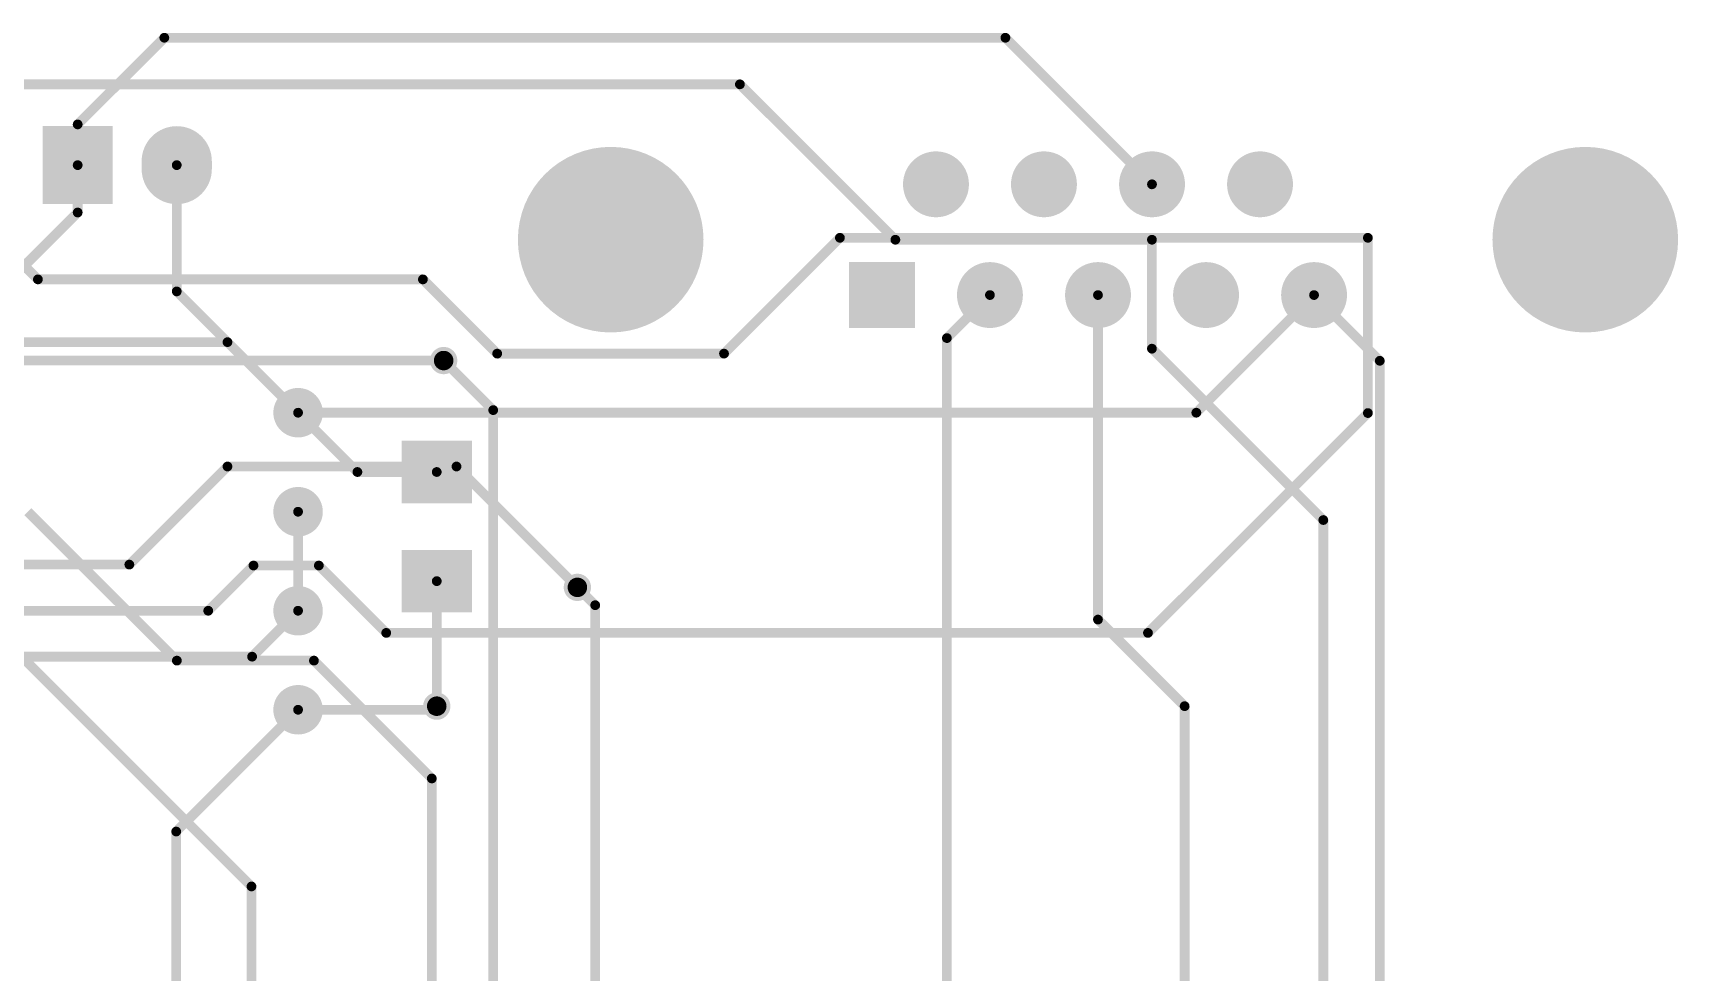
# Model space of a CAD drawing. Extents: x -199 to 545, y 218 to 570.
# Drawn here: x -172.28 to -130.09, y 423.83 to 447.92 of the extents above; entities that cross this region are included whole.
import ezdxf

# ---------------------------------------------------------------- set-up
doc = ezdxf.new("R2010")
doc.units = 0
doc.header["$MEASUREMENT"] = 0
doc.linetypes.add('PHANTOM2', pattern=[1.25, 0.625, -0.125, 0.125, -0.125, 0.125, -0.125])
doc.layers.get('0').update_dxf_attribs({"linetype": 'CONTINUOUS'})
for name, color, linetype in [('BOTTOMLAYER', 250, 'CONTINUOUS'), ('PADHOLELAYER', 255, 'CONTINUOUS'), ('TOPLAYER', 250, 'CONTINUOUS'), ('VIAHOLELAYER', 255, 'PHANTOM2')]:
    doc.layers.add(name, color=color, linetype=linetype)

# ---------------------------------------------------------------- blocks, each defined once
blk = doc.blocks.new('1206_16')
at = {"layer": 'TOPLAYER'}
for points in [[(-0.6, -0.9), (-0.6, 0.9), (-2.2, -0.9), (-2.2, 0.9)], [(2.2, -0.9), (2.2, 0.9), (0.6, -0.9), (0.6, 0.9)]]:
    blk.add_solid(points, dxfattribs=at)
blk = doc.blocks.new('B______21')
at = {"layer": 'BOTTOMLAYER', "const_width": 1.8}
blk.add_lwpolyline([(-1.143, -0.916), (-1.143, -1.116)], dxfattribs=at)
at = {"layer": 'BOTTOMLAYER', "const_width": 0.9}
for points in [[(-1.593, -0.916, 1), (-0.693, -0.916, 1)], [(-1.593, -1.116, 1), (-0.693, -1.116, 1)]]:
    blk.add_lwpolyline(points, format="xyb", close=True, dxfattribs=at)
at = {"layer": 'BOTTOMLAYER'}
blk.add_solid([(-4.583, -2.016), (-2.783, -2.016), (-4.583, -0.016), (-2.783, -0.016)], dxfattribs=at)
at = {"layer": 'PADHOLELAYER', "const_width": 0.55}
for points in [[(-3.958, -1.016, 1), (-3.408, -1.016, 1)], [(-1.418, -1.016, 1), (-0.868, -1.016, 1)]]:
    blk.add_lwpolyline(points, format="xyb", close=True, dxfattribs=at)
at = {"layer": 'TOPLAYER', "const_width": 1.8}
blk.add_lwpolyline([(-1.143, -0.916), (-1.143, -1.116)], dxfattribs=at)
at = {"layer": 'TOPLAYER', "const_width": 0.9}
for points in [[(-1.593, -0.916, 1), (-0.693, -0.916, 1)], [(-1.593, -1.116, 1), (-0.693, -1.116, 1)]]:
    blk.add_lwpolyline(points, format="xyb", close=True, dxfattribs=at)
at = {"layer": 'TOPLAYER'}
blk.add_solid([(-4.583, -2.016), (-2.783, -2.016), (-4.583, -0.016), (-2.783, -0.016)], dxfattribs=at)
blk = doc.blocks.new('PDIP8_24')
at = {"layer": 'BOTTOMLAYER', "const_width": 0.635}
for points in [[(7.938, 0, 1), (8.572, 0, 1)], [(-0.318, -2.54, 1), (0.318, -2.54, 1)], [(7.938, -2.54, 1), (8.572, -2.54, 1)], [(-0.318, -5.08, 1), (0.318, -5.08, 1)], [(7.938, -5.08, 1), (8.572, -5.08, 1)], [(-0.318, -7.62, 1), (0.318, -7.62, 1)], [(7.938, -7.62, 1), (8.572, -7.62, 1)]]:
    blk.add_lwpolyline(points, format="xyb", close=True, dxfattribs=at)
at = {"layer": 'BOTTOMLAYER'}
blk.add_solid([(-0.635, -0.635), (0.635, -0.635), (-0.635, 0.635), (0.635, 0.635)], dxfattribs=at)
at = {"layer": 'PADHOLELAYER', "const_width": 0.318}
for points in [[(-0.159, 0, 1), (0.159, 0, 1)], [(8.096, 0, 1), (8.414, 0, 1)], [(-0.159, -2.54, 1), (0.159, -2.54, 1)], [(8.096, -2.54, 1), (8.414, -2.54, 1)], [(-0.159, -5.08, 1), (0.159, -5.08, 1)], [(8.096, -5.08, 1), (8.414, -5.08, 1)], [(-0.159, -7.62, 1), (0.159, -7.62, 1)], [(8.096, -7.62, 1), (8.414, -7.62, 1)]]:
    blk.add_lwpolyline(points, format="xyb", close=True, dxfattribs=at)
at = {"layer": 'TOPLAYER', "const_width": 0.635}
for points in [[(7.938, 0, 1), (8.572, 0, 1)], [(-0.318, -2.54, 1), (0.318, -2.54, 1)], [(7.938, -2.54, 1), (8.572, -2.54, 1)], [(-0.318, -5.08, 1), (0.318, -5.08, 1)], [(7.938, -5.08, 1), (8.572, -5.08, 1)], [(-0.318, -7.62, 1), (0.318, -7.62, 1)], [(7.938, -7.62, 1), (8.572, -7.62, 1)]]:
    blk.add_lwpolyline(points, format="xyb", close=True, dxfattribs=at)
at = {"layer": 'TOPLAYER'}
blk.add_solid([(-0.635, -0.635), (0.635, -0.635), (-0.635, 0.635), (0.635, 0.635)], dxfattribs=at)
blk = doc.blocks.new('COM______36')
at = {"layer": 'BOTTOMLAYER'}
for points, const_width in [([(-13.685, -9.5, 1), (-11.305, -9.5, 1)], 2.38), ([(11.305, -9.5, 1), (13.685, -9.5, 1)], 2.38), ([(-4.577, -8.08, 1), (-3.732, -8.08, 1)], 0.845), ([(-1.808, -8.08, 1), (-0.963, -8.08, 1)], 0.845), ([(0.963, -8.08, 1), (1.808, -8.08, 1)], 0.845), ([(3.732, -8.08, 1), (4.577, -8.08, 1)], 0.845), ([(-3.193, -10.92, 1), (-2.348, -10.92, 1)], 0.845), ([(-0.422, -10.92, 1), (0.423, -10.92, 1)], 0.845), ([(2.348, -10.92, 1), (3.193, -10.92, 1)], 0.845), ([(5.118, -10.92, 1), (5.963, -10.92, 1)], 0.845)]:
    blk.add_lwpolyline(points, format="xyb", close=True, dxfattribs=dict(at, const_width=const_width))
blk.add_solid([(-4.695, -11.765), (-4.695, -10.075), (-6.385, -11.765), (-6.385, -10.075)], dxfattribs=at)
at = {"layer": 'PADHOLELAYER'}
for points, const_width in [([(-4.427, -8.08, 1), (-3.882, -8.08, 1)], 0.545), ([(-1.658, -8.08, 1), (-1.113, -8.08, 1)], 0.545), ([(1.113, -8.08, 1), (1.658, -8.08, 1)], 0.545), ([(3.882, -8.08, 1), (4.427, -8.08, 1)], 0.545), ([(-13.31, -9.5, 1), (-11.68, -9.5, 1)], 1.63), ([(11.68, -9.5, 1), (13.31, -9.5, 1)], 1.63), ([(-5.812, -10.92, 1), (-5.267, -10.92, 1)], 0.545), ([(-3.043, -10.92, 1), (-2.498, -10.92, 1)], 0.545), ([(-0.272, -10.92, 1), (0.273, -10.92, 1)], 0.545), ([(2.498, -10.92, 1), (3.043, -10.92, 1)], 0.545), ([(5.268, -10.92, 1), (5.813, -10.92, 1)], 0.545)]:
    blk.add_lwpolyline(points, format="xyb", close=True, dxfattribs=dict(at, const_width=const_width))
at = {"layer": 'TOPLAYER'}
for points, const_width in [([(-13.685, -9.5, 1), (-11.305, -9.5, 1)], 2.38), ([(11.305, -9.5, 1), (13.685, -9.5, 1)], 2.38), ([(-4.577, -8.08, 1), (-3.732, -8.08, 1)], 0.845), ([(-1.808, -8.08, 1), (-0.963, -8.08, 1)], 0.845), ([(0.963, -8.08, 1), (1.808, -8.08, 1)], 0.845), ([(3.732, -8.08, 1), (4.577, -8.08, 1)], 0.845), ([(-3.193, -10.92, 1), (-2.348, -10.92, 1)], 0.845), ([(-0.422, -10.92, 1), (0.423, -10.92, 1)], 0.845), ([(2.348, -10.92, 1), (3.193, -10.92, 1)], 0.845), ([(5.118, -10.92, 1), (5.963, -10.92, 1)], 0.845)]:
    blk.add_lwpolyline(points, format="xyb", close=True, dxfattribs=dict(at, const_width=const_width))
blk.add_solid([(-4.695, -11.765), (-4.695, -10.075), (-6.385, -11.765), (-6.385, -10.075)], dxfattribs=at)

msp = doc.modelspace()

# ---------------------------------------------------------------- linework, layer by layer
at = {"layer": 'BOTTOMLAYER', "const_width": 0.25}
for points in [[(-171.128, 445.574), (-168.906, 447.796)], [(-168.906, 447.796), (-147.341, 447.796)], [(-147.341, 447.796), (-143.581, 444.037)], [(-171.128, 444.529), (-171.128, 445.574)], [(-174.952, 444.402), (-172.148, 441.599)], [(-154.555, 439.694), (-151.584, 442.665)], [(-151.584, 442.665), (-138.045, 442.665)], [(-138.045, 438.17), (-138.045, 442.665)], [(-172.148, 441.599), (-162.277, 441.599)], [(-162.277, 441.599), (-160.372, 439.694)], [(-142.444, 438.179), (-139.426, 441.197)], [(-176.036, 439.516), (-161.744, 439.516)], [(-160.372, 439.694), (-154.555, 439.694)], [(-165.477, 438.179), (-142.444, 438.179)], [(-143.684, 432.531), (-138.045, 438.17)], [(-169.803, 434.283), (-167.287, 436.799)], [(-167.287, 436.799), (-161.414, 436.799)], [(-161.414, 436.799), (-158.315, 433.699)], [(-174.901, 434.283), (-169.803, 434.283)], [(-167.78, 433.099), (-166.62, 434.259)], [(-166.62, 434.259), (-164.945, 434.259)], [(-164.945, 434.259), (-163.217, 432.531)], [(-173.732, 433.099), (-167.78, 433.099)], [(-166.655, 431.921), (-165.477, 433.099)], [(-163.217, 432.531), (-143.684, 432.531)], [(-172.564, 431.921), (-166.655, 431.921)], [(-172.564, 431.921), (-166.671, 426.028)], [(-162.014, 430.559), (-161.921, 430.651)], [(-165.477, 430.559), (-162.014, 430.559)], [(-166.671, 414.751), (-166.671, 426.028)]]:
    msp.add_lwpolyline(points, dxfattribs=at)
at = {"layer": 'BOTTOMLAYER'}
for points, const_width in [([(-168.969, 447.796, 1), (-168.844, 447.796, 1)], 0.125), ([(-168.969, 447.796, 1), (-168.844, 447.796, 1)], 0.125), ([(-147.403, 447.796, 1), (-147.278, 447.796, 1)], 0.125), ([(-147.403, 447.796, 1), (-147.278, 447.796, 1)], 0.125), ([(-171.191, 445.574, 1), (-171.066, 445.574, 1)], 0.125), ([(-171.191, 445.574, 1), (-171.066, 445.574, 1)], 0.125), ([(-171.191, 444.529, 1), (-171.066, 444.529, 1)], 0.125), ([(-143.644, 444.037, 1), (-143.519, 444.037, 1)], 0.125), ([(-151.646, 442.665, 1), (-151.521, 442.665, 1)], 0.125), ([(-151.646, 442.665, 1), (-151.521, 442.665, 1)], 0.125), ([(-138.108, 442.665, 1), (-137.983, 442.665, 1)], 0.125), ([(-138.108, 442.665, 1), (-137.983, 442.665, 1)], 0.125), ([(-172.211, 441.599, 1), (-172.086, 441.599, 1)], 0.125), ([(-172.211, 441.599, 1), (-172.086, 441.599, 1)], 0.125), ([(-162.339, 441.599, 1), (-162.214, 441.599, 1)], 0.125), ([(-162.339, 441.599, 1), (-162.214, 441.599, 1)], 0.125), ([(-139.489, 441.197, 1), (-139.364, 441.197, 1)], 0.125), ([(-161.919, 439.516, 1), (-161.569, 439.516, 1)], 0.35), ([(-161.806, 439.516, 1), (-161.681, 439.516, 1)], 0.125), ([(-160.434, 439.694, 1), (-160.309, 439.694, 1)], 0.125), ([(-160.434, 439.694, 1), (-160.309, 439.694, 1)], 0.125), ([(-154.618, 439.694, 1), (-154.493, 439.694, 1)], 0.125), ([(-154.618, 439.694, 1), (-154.493, 439.694, 1)], 0.125), ([(-165.54, 438.179, 1), (-165.415, 438.179, 1)], 0.125), ([(-142.507, 438.179, 1), (-142.382, 438.179, 1)], 0.125), ([(-142.507, 438.179, 1), (-142.382, 438.179, 1)], 0.125), ([(-138.108, 438.17, 1), (-137.983, 438.17, 1)], 0.125), ([(-138.108, 438.17, 1), (-137.983, 438.17, 1)], 0.125), ([(-167.35, 436.799, 1), (-167.225, 436.799, 1)], 0.125), ([(-167.35, 436.799, 1), (-167.225, 436.799, 1)], 0.125), ([(-161.477, 436.799, 1), (-161.352, 436.799, 1)], 0.125), ([(-161.477, 436.799, 1), (-161.352, 436.799, 1)], 0.125), ([(-169.866, 434.283, 1), (-169.741, 434.283, 1)], 0.125), ([(-169.866, 434.283, 1), (-169.741, 434.283, 1)], 0.125), ([(-166.683, 434.259, 1), (-166.558, 434.259, 1)], 0.125), ([(-166.683, 434.259, 1), (-166.558, 434.259, 1)], 0.125), ([(-165.007, 434.259, 1), (-164.882, 434.259, 1)], 0.125), ([(-165.007, 434.259, 1), (-164.882, 434.259, 1)], 0.125), ([(-158.49, 433.699, 1), (-158.14, 433.699, 1)], 0.35), ([(-158.377, 433.699, 1), (-158.252, 433.699, 1)], 0.125), ([(-167.843, 433.099, 1), (-167.718, 433.099, 1)], 0.125), ([(-167.843, 433.099, 1), (-167.718, 433.099, 1)], 0.125), ([(-165.54, 433.099, 1), (-165.415, 433.099, 1)], 0.125), ([(-163.279, 432.531, 1), (-163.154, 432.531, 1)], 0.125), ([(-163.279, 432.531, 1), (-163.154, 432.531, 1)], 0.125), ([(-143.747, 432.531, 1), (-143.622, 432.531, 1)], 0.125), ([(-143.747, 432.531, 1), (-143.622, 432.531, 1)], 0.125), ([(-166.718, 431.921, 1), (-166.593, 431.921, 1)], 0.125), ([(-166.718, 431.921, 1), (-166.593, 431.921, 1)], 0.125), ([(-162.096, 430.651, 1), (-161.746, 430.651, 1)], 0.35), ([(-161.984, 430.651, 1), (-161.859, 430.651, 1)], 0.125), ([(-165.54, 430.559, 1), (-165.415, 430.559, 1)], 0.125), ([(-162.076, 430.559, 1), (-161.951, 430.559, 1)], 0.125), ([(-162.076, 430.559, 1), (-161.951, 430.559, 1)], 0.125), ([(-166.734, 426.028, 1), (-166.609, 426.028, 1)], 0.125), ([(-166.734, 426.028, 1), (-166.609, 426.028, 1)], 0.125)]:
    msp.add_lwpolyline(points, format="xyb", close=True, dxfattribs=dict(at, const_width=const_width))
at = {"layer": 'TOPLAYER', "const_width": 0.25}
for points in [[(-186.636, 446.602), (-154.149, 446.602)], [(-154.149, 446.602), (-150.161, 442.615)], [(-171.128, 443.314), (-171.128, 444.529)], [(-168.588, 441.29), (-168.588, 444.529)], [(-172.716, 441.726), (-171.128, 443.314)], [(-150.161, 442.615), (-143.583, 442.615)], [(-143.583, 439.821), (-143.583, 442.615)], [(-168.588, 441.29), (-167.287, 439.989)], [(-148.84, 440.093), (-147.736, 441.197)], [(-144.966, 432.873), (-144.966, 441.197)], [(-139.426, 441.197), (-137.741, 439.511)], [(-174.047, 439.989), (-167.287, 439.989)], [(-167.287, 439.989), (-165.477, 438.179)], [(-148.84, 422.358), (-148.84, 440.093)], [(-161.744, 439.516), (-160.474, 438.246)], [(-143.583, 439.821), (-139.188, 435.426)], [(-137.741, 410.617), (-137.741, 439.511)], [(-165.477, 438.179), (-163.956, 436.658)], [(-160.474, 419.558), (-160.474, 438.246)], [(-163.956, 436.658), (-161.921, 436.658)], [(-172.405, 435.639), (-168.585, 431.82)], [(-165.477, 433.099), (-165.477, 435.639)], [(-139.188, 413.417), (-139.188, 435.426)], [(-161.921, 430.651), (-161.921, 433.858)], [(-158.315, 433.699), (-157.857, 433.242)], [(-157.857, 422.358), (-157.857, 433.242)], [(-144.966, 432.873), (-142.744, 430.651)], [(-168.585, 431.82), (-165.071, 431.82)], [(-165.071, 431.82), (-162.048, 428.797)], [(-142.744, 422.358), (-142.744, 430.651)], [(-168.602, 427.435), (-165.477, 430.559)], [(-162.048, 422.358), (-162.048, 428.797)], [(-168.602, 421.177), (-168.602, 427.435)]]:
    msp.add_lwpolyline(points, dxfattribs=at)
at = {"layer": 'TOPLAYER'}
for points, const_width in [([(-154.211, 446.602, 1), (-154.086, 446.602, 1)], 0.125), ([(-154.211, 446.602, 1), (-154.086, 446.602, 1)], 0.125), ([(-171.191, 444.529, 1), (-171.066, 444.529, 1)], 0.125), ([(-168.651, 444.529, 1), (-168.526, 444.529, 1)], 0.125), ([(-171.191, 443.314, 1), (-171.066, 443.314, 1)], 0.125), ([(-171.191, 443.314, 1), (-171.066, 443.314, 1)], 0.125), ([(-150.224, 442.615, 1), (-150.099, 442.615, 1)], 0.125), ([(-150.224, 442.615, 1), (-150.099, 442.615, 1)], 0.125), ([(-143.645, 442.615, 1), (-143.52, 442.615, 1)], 0.125), ([(-143.645, 442.615, 1), (-143.52, 442.615, 1)], 0.125), ([(-168.651, 441.29, 1), (-168.526, 441.29, 1)], 0.125), ([(-168.651, 441.29, 1), (-168.526, 441.29, 1)], 0.125), ([(-147.799, 441.197, 1), (-147.674, 441.197, 1)], 0.125), ([(-145.029, 441.197, 1), (-144.904, 441.197, 1)], 0.125), ([(-139.489, 441.197, 1), (-139.364, 441.197, 1)], 0.125), ([(-167.35, 439.989, 1), (-167.225, 439.989, 1)], 0.125), ([(-167.35, 439.989, 1), (-167.225, 439.989, 1)], 0.125), ([(-167.35, 439.989, 1), (-167.225, 439.989, 1)], 0.125), ([(-148.903, 440.093, 1), (-148.778, 440.093, 1)], 0.125), ([(-148.903, 440.093, 1), (-148.778, 440.093, 1)], 0.125), ([(-161.919, 439.516, 1), (-161.569, 439.516, 1)], 0.35), ([(-161.806, 439.516, 1), (-161.681, 439.516, 1)], 0.125), ([(-143.645, 439.821, 1), (-143.52, 439.821, 1)], 0.125), ([(-143.645, 439.821, 1), (-143.52, 439.821, 1)], 0.125), ([(-137.803, 439.511, 1), (-137.678, 439.511, 1)], 0.125), ([(-137.803, 439.511, 1), (-137.678, 439.511, 1)], 0.125), ([(-165.54, 438.179, 1), (-165.415, 438.179, 1)], 0.125), ([(-165.54, 438.179, 1), (-165.415, 438.179, 1)], 0.125), ([(-160.536, 438.246, 1), (-160.411, 438.246, 1)], 0.125), ([(-160.536, 438.246, 1), (-160.411, 438.246, 1)], 0.125), ([(-164.019, 436.658, 1), (-163.894, 436.658, 1)], 0.125), ([(-164.019, 436.658, 1), (-163.894, 436.658, 1)], 0.125), ([(-161.984, 436.658, 1), (-161.859, 436.658, 1)], 0.125), ([(-165.54, 435.639, 1), (-165.415, 435.639, 1)], 0.125), ([(-139.251, 435.426, 1), (-139.126, 435.426, 1)], 0.125), ([(-139.251, 435.426, 1), (-139.126, 435.426, 1)], 0.125), ([(-161.984, 433.858, 1), (-161.859, 433.858, 1)], 0.125), ([(-158.49, 433.699, 1), (-158.14, 433.699, 1)], 0.35), ([(-158.377, 433.699, 1), (-158.252, 433.699, 1)], 0.125), ([(-157.92, 433.242, 1), (-157.795, 433.242, 1)], 0.125), ([(-157.92, 433.242, 1), (-157.795, 433.242, 1)], 0.125), ([(-165.54, 433.099, 1), (-165.415, 433.099, 1)], 0.125), ([(-145.029, 432.873, 1), (-144.904, 432.873, 1)], 0.125), ([(-145.029, 432.873, 1), (-144.904, 432.873, 1)], 0.125), ([(-168.648, 431.82, 1), (-168.523, 431.82, 1)], 0.125), ([(-168.648, 431.82, 1), (-168.523, 431.82, 1)], 0.125), ([(-165.133, 431.82, 1), (-165.008, 431.82, 1)], 0.125), ([(-165.133, 431.82, 1), (-165.008, 431.82, 1)], 0.125), ([(-162.096, 430.651, 1), (-161.746, 430.651, 1)], 0.35), ([(-161.984, 430.651, 1), (-161.859, 430.651, 1)], 0.125), ([(-142.807, 430.651, 1), (-142.682, 430.651, 1)], 0.125), ([(-142.807, 430.651, 1), (-142.682, 430.651, 1)], 0.125), ([(-165.54, 430.559, 1), (-165.415, 430.559, 1)], 0.125), ([(-162.111, 428.797, 1), (-161.986, 428.797, 1)], 0.125), ([(-162.111, 428.797, 1), (-161.986, 428.797, 1)], 0.125), ([(-168.664, 427.435, 1), (-168.539, 427.435, 1)], 0.125), ([(-168.664, 427.435, 1), (-168.539, 427.435, 1)], 0.125)]:
    msp.add_lwpolyline(points, format="xyb", close=True, dxfattribs=dict(at, const_width=const_width))
at = {"layer": 'VIAHOLELAYER', "const_width": 0.25}
for points in [[(-161.869, 439.516, 1), (-161.619, 439.516, 1)], [(-158.44, 433.699, 1), (-158.19, 433.699, 1)], [(-162.046, 430.651, 1), (-161.796, 430.651, 1)]]:
    msp.add_lwpolyline(points, format="xyb", close=True, dxfattribs=at)

# ---------------------------------------------------------------- block references
for name, p in [('B______21', (-167.445, 445.545)), ('COM______36', (-144.966, 452.117)), ('PDIP8_24', (-173.732, 438.179))]:
    msp.add_blockref(name, p)
at = {"rotation": 90}
msp.add_blockref('1206_16', (-161.921, 435.258), dxfattribs=at)

doc.saveas('drawing.dxf')
